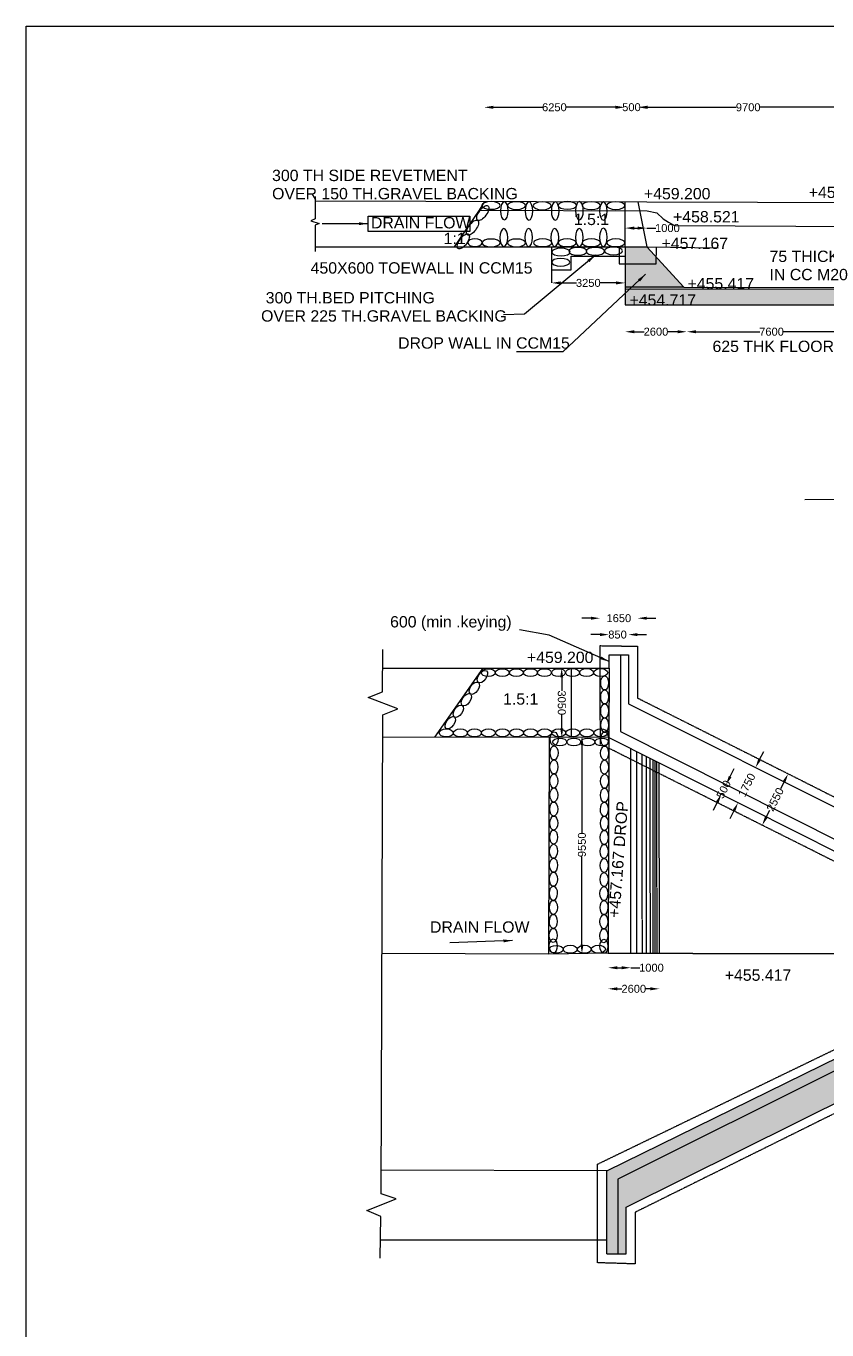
# Model space of a CAD drawing. Header units: millimetres. Extents: x 5124 to 5406002, y 2311 to 17238519.
# Drawn here: x 5215039 to 5218569, y 17201776 to 17207525 of the extents above; entities that cross this region are included whole.
import ezdxf

# ---------------------------------------------------------------- set-up
doc = ezdxf.new("R2010")
doc.units = ezdxf.units.MM
doc.header["$MEASUREMENT"] = 0
doc.linetypes.add('ACAD_ISO02W100', pattern=[15, 12, -3])
for name, color, linetype in [('DIMENSION', 7, 'Continuous'), ('DRAWING', 50, 'Continuous'), ('TEXT', 7, 'Continuous')]:
    doc.layers.add(name, color=color, linetype=linetype)
doc.styles.get("Standard").update_dxf_attribs({"font": 'arial.ttf', "height": 35})
doc.dimstyles.get("Standard").update_dxf_attribs({"dimtxt": 50, "dimasz": 40, "dimexe": 0.18, "dimexo": 0.0625, "dimgap": 0.09, "dimtad": 0, "dimdec": 0, "dimzin": 0, "dimdsep": 46, "dimtxsty": 'Standard', "dimcen": 0.09, "dimse1": 1, "dimse2": 1, "dimadec": 0, "dimazin": 0, "dimtfac": 1, "dimtdec": 0, "dimtofl": 0, "dimtmove": 0, "dimatfit": 3, "dimfxl": 1, "dimtolj": 1, "dimtzin": 0, "dimarcsym": 0})
pattern_1 = [(50.02845, (5179145.186, 17109161.12), (86.78672, -7.54944), [9.07442, -99.81865]), (355.02845, (5179145.19, 17109161.12), (-16.833026, 91.00111), [7.25954, -79.85492]), (100.47985, (5179152.42, 17109160.49), (69.95376, 83.45162), [7.71207, -84.8328]), (46.21265, (5179145.17, 17109185.32), (129.13788, -19.96241), [13.61163, -149.72797]), (96.66405, (5179155.94, 17109183.65), (113.02846, 117.9169), [11.56811, -127.24918]), (351.21265, (5179145.17, 17109185.32), (113.02837, 117.91698), [10.8893, -119.78238]), (21.02845, (5179157.276, 17109179.274), (72.245335, -48.677924), [9.07442, -99.81865]), (326.02845, (5179157.28, 17109179.27), (29.39572, 87.75218), [7.25954, -79.85492]), (71.47985, (5179163.3, 17109175.22), (101.64108, 39.074175), [7.71207, -84.8328]), (37.528446, (5179145.186, 17109161.12), (1.451252, 40.278319), [0, -78.88698, 0, -81.064842, 0, -80.1574]), (7.528446, (5179145.186, 17109161.12), (31.805692, 47.736578), [0, -46.21906, 0, -77.072096, 0, -30.550556]), (327.528446, (5179118.205, 17109161.106), (64.589752, -2.696898), [0, -30.248076, 0, -94.373996, 0, -125.227033]), (317.528446, (5179106.105, 17109161.1), (70.555015, 12.146963), [0, -39.322498, 0, -62.674012, 0, -88.929342])]

# ---------------------------------------------------------------- blocks, each defined once
blk = doc.blocks.new('*D5')
at = {"layer": 'Defpoints', "color": 0, "transparency": 16777216}
for p in [(5217057.8, 17207173.1), (5217677.5, 17207173.1), (5217677.5, 17207166.8)]:
    blk.add_point(p, dxfattribs=at)
at = {"layer": 'DIMENSION', "color": 0, "lineweight": -2, "transparency": 16777216}
for p, q in [((5217097.8, 17207166.8), (5217315.2, 17207166.8)), ((5217637.5, 17207166.8), (5217420, 17207166.8))]:
    blk.add_line(p, q, dxfattribs=at)
at = {"layer": 'DIMENSION', "color": 0, "transparency": 16777216}
for points in [[(5217097.8, 17207173.4), (5217097.8, 17207160.1), (5217057.8, 17207166.8)], [(5217637.5, 17207173.4), (5217637.5, 17207160.1), (5217677.5, 17207166.8)]]:
    blk.add_solid(points, dxfattribs=at)
at = {"layer": 'DIMENSION', "color": 0, "transparency": 16777216, "insert": (5217367.6, 17207166.8), "char_height": 35, "attachment_point": 5}
blk.add_mtext('\\A1;6250', dxfattribs=at)
blk = doc.blocks.new('*D6')
at = {"layer": 'Defpoints', "color": 0, "transparency": 16777216}
for p in [(5217676.4, 17207166.6), (5217738, 17207167.1), (5217738, 17207166.6)]:
    blk.add_point(p, dxfattribs=at)
at = {"layer": 'DIMENSION', "color": 0, "lineweight": -2, "transparency": 16777216}
for p, q in [((5217636.4, 17207167.1), (5217596.4, 17207167.1)), ((5217778, 17207167.1), (5217818, 17207167.1))]:
    blk.add_line(p, q, dxfattribs=at)
at = {"layer": 'DIMENSION', "color": 0, "transparency": 16777216}
for points in [[(5217636.4, 17207173.8), (5217636.4, 17207160.4), (5217676.4, 17207167.1)], [(5217778, 17207173.8), (5217778, 17207160.4), (5217738, 17207167.1)]]:
    blk.add_solid(points, dxfattribs=at)
at = {"layer": 'DIMENSION', "color": 0, "transparency": 16777216, "insert": (5217707.2, 17207167.1), "char_height": 35, "attachment_point": 5}
blk.add_mtext('\\A1;500', dxfattribs=at)
blk = doc.blocks.new('*D7')
at = {"layer": 'Defpoints', "color": 0, "transparency": 16777216}
for p in [(5217738, 17207166.6), (5218705.5, 17207166.7), (5218705.5, 17207166.6)]:
    blk.add_point(p, dxfattribs=at)
at = {"layer": 'DIMENSION', "color": 0, "lineweight": -2, "transparency": 16777216}
for p, q in [((5217778, 17207166.7), (5218169.5, 17207166.7)), ((5218665.5, 17207166.7), (5218274.1, 17207166.7))]:
    blk.add_line(p, q, dxfattribs=at)
at = {"layer": 'DIMENSION', "color": 0, "transparency": 16777216}
for points in [[(5217778, 17207173.4), (5217778, 17207160), (5217738, 17207166.7)], [(5218665.5, 17207173.4), (5218665.5, 17207160), (5218705.5, 17207166.7)]]:
    blk.add_solid(points, dxfattribs=at)
at = {"layer": 'DIMENSION', "color": 0, "transparency": 16777216, "insert": (5218221.8, 17207166.7), "char_height": 35, "attachment_point": 5}
blk.add_mtext('\\A1;9700', dxfattribs=at)
blk = doc.blocks.new('*D25')
at = {"layer": 'Defpoints', "color": 0, "transparency": 16777216}
for p in [(5217679.5, 17206295.6), (5217951.1, 17206295.8), (5217951.1, 17206177.3)]:
    blk.add_point(p, dxfattribs=at)
at = {"layer": 'DIMENSION', "color": 0, "lineweight": -2, "transparency": 16777216}
for p, q in [((5217719.5, 17206177.3), (5217762.7, 17206177.3)), ((5217911.1, 17206177.3), (5217867.9, 17206177.3))]:
    blk.add_line(p, q, dxfattribs=at)
at = {"layer": 'DIMENSION', "color": 0, "transparency": 16777216}
for points in [[(5217719.5, 17206183.9), (5217719.5, 17206170.6), (5217679.5, 17206177.3)], [(5217911.1, 17206183.9), (5217911.1, 17206170.6), (5217951.1, 17206177.3)]]:
    blk.add_solid(points, dxfattribs=at)
at = {"layer": 'DIMENSION', "color": 0, "transparency": 16777216, "insert": (5217815.3, 17206177.3), "char_height": 35, "attachment_point": 5}
blk.add_mtext('\\A1;2600', dxfattribs=at)
blk = doc.blocks.new('*D26')
at = {"layer": 'Defpoints', "color": 0, "transparency": 16777216}
for p in [(5217951.1, 17206177.3), (5218698.6, 17206177.3), (5218698.6, 17206177.3)]:
    blk.add_point(p, dxfattribs=at)
at = {"layer": 'DIMENSION', "color": 0, "lineweight": -2, "transparency": 16777216}
for p, q in [((5217991.1, 17206177.3), (5218272.7, 17206177.3)), ((5218658.6, 17206177.3), (5218377, 17206177.3))]:
    blk.add_line(p, q, dxfattribs=at)
at = {"layer": 'DIMENSION', "color": 0, "transparency": 16777216}
for points in [[(5217991.1, 17206183.9), (5217991.1, 17206170.6), (5217951.1, 17206177.3)], [(5218658.6, 17206183.9), (5218658.6, 17206170.6), (5218698.6, 17206177.3)]]:
    blk.add_solid(points, dxfattribs=at)
at = {"layer": 'DIMENSION', "color": 0, "transparency": 16777216, "insert": (5218324.8, 17206177.3), "char_height": 35, "attachment_point": 5}
blk.add_mtext('\\A1;7600', dxfattribs=at)
blk = doc.blocks.new('*D28')
at = {"layer": 'Defpoints', "color": 0, "transparency": 16777216}
for p in [(5217354.6, 17206392.3), (5217679.5, 17206392.5), (5217679.5, 17206392.5)]:
    blk.add_point(p, dxfattribs=at)
at = {"layer": 'DIMENSION', "color": 0, "lineweight": -2, "transparency": 16777216}
for p, q in [((5217394.6, 17206392.5), (5217464.7, 17206392.5)), ((5217639.5, 17206392.5), (5217569.3, 17206392.5))]:
    blk.add_line(p, q, dxfattribs=at)
at = {"layer": 'DIMENSION', "color": 0, "transparency": 16777216}
for points in [[(5217394.6, 17206399.2), (5217394.6, 17206385.8), (5217354.6, 17206392.5)], [(5217639.5, 17206399.2), (5217639.5, 17206385.8), (5217679.5, 17206392.5)]]:
    blk.add_solid(points, dxfattribs=at)
at = {"layer": 'DIMENSION', "color": 0, "transparency": 16777216, "insert": (5217517, 17206392.5), "char_height": 35, "attachment_point": 5}
blk.add_mtext('\\A1;3250', dxfattribs=at)
blk = doc.blocks.new('*D29')
at = {"layer": 'Defpoints', "color": 0, "transparency": 16777216}
for p in [(5217775.1, 17206634.2), (5217679.4, 17206551.9), (5217775.1, 17206551.9)]:
    blk.add_point(p, dxfattribs=at)
at = {"layer": 'DIMENSION', "color": 0, "lineweight": -2, "transparency": 16777216}
for p, q in [((5217719.4, 17206634.2), (5217735.1, 17206634.2)), ((5217775.1, 17206634.2), (5217815.1, 17206634.2))]:
    blk.add_line(p, q, dxfattribs=at)
at = {"layer": 'DIMENSION', "color": 0, "transparency": 16777216}
for points in [[(5217719.4, 17206640.8), (5217719.4, 17206627.5), (5217679.4, 17206634.2)], [(5217735.1, 17206640.8), (5217735.1, 17206627.5), (5217775.1, 17206634.2)]]:
    blk.add_solid(points, dxfattribs=at)
at = {"layer": 'DIMENSION', "color": 0, "transparency": 16777216, "insert": (5217865.7, 17206634.2), "char_height": 35, "attachment_point": 5}
blk.add_mtext('\\A1;1000', dxfattribs=at)
blk = doc.blocks.new('*D30')
at = {"layer": 'Defpoints', "color": 0, "transparency": 16777216}
for p in [(5217693.9, 17204841.9), (5217608.6, 17204752.6), (5217693.9, 17204752.7)]:
    blk.add_point(p, dxfattribs=at)
at = {"layer": 'DIMENSION', "color": 0, "lineweight": -2, "transparency": 16777216}
for p, q in [((5217568.6, 17204841.9), (5217528.6, 17204841.9)), ((5217733.9, 17204841.9), (5217773.9, 17204841.9))]:
    blk.add_line(p, q, dxfattribs=at)
at = {"layer": 'DIMENSION', "color": 0, "transparency": 16777216}
for points in [[(5217568.6, 17204848.6), (5217568.6, 17204835.2), (5217608.6, 17204841.9)], [(5217733.9, 17204848.6), (5217733.9, 17204835.2), (5217693.9, 17204841.9)]]:
    blk.add_solid(points, dxfattribs=at)
at = {"layer": 'DIMENSION', "color": 0, "transparency": 16777216, "insert": (5217645.9, 17204841.9), "char_height": 35, "attachment_point": 5}
blk.add_mtext('\\A1;850', dxfattribs=at)
blk = doc.blocks.new('*D31')
at = {"layer": 'Defpoints', "color": 0, "transparency": 16777216}
for p in [(5217734.4, 17204914.2), (5217569.1, 17204793.3), (5217734.4, 17204790.5)]:
    blk.add_point(p, dxfattribs=at)
at = {"layer": 'DIMENSION', "color": 0, "lineweight": -2, "transparency": 16777216}
for p, q in [((5217529.1, 17204914.2), (5217489.1, 17204914.2)), ((5217774.4, 17204914.2), (5217814.4, 17204914.2))]:
    blk.add_line(p, q, dxfattribs=at)
at = {"layer": 'DIMENSION', "color": 0, "transparency": 16777216}
for points in [[(5217529.1, 17204920.8), (5217529.1, 17204907.5), (5217569.1, 17204914.2)], [(5217774.4, 17204920.8), (5217774.4, 17204907.5), (5217734.4, 17204914.2)]]:
    blk.add_solid(points, dxfattribs=at)
at = {"layer": 'DIMENSION', "color": 0, "transparency": 16777216, "insert": (5217651.7, 17204914.2), "char_height": 35, "attachment_point": 5}
blk.add_mtext('\\A1;1650', dxfattribs=at)
blk = doc.blocks.new('*D32')
at = {"layer": 'Defpoints', "color": 0, "transparency": 16777216}
for p in [(5217491.4, 17204395.2), (5217473.1, 17203435.4), (5217489, 17203435.4)]:
    blk.add_point(p, dxfattribs=at)
at = {"layer": 'DIMENSION', "color": 0, "lineweight": -2, "transparency": 16777216}
for p, q in [((5217489, 17204355.2), (5217489, 17203967.6)), ((5217489, 17203475.4), (5217489, 17203863))]:
    blk.add_line(p, q, dxfattribs=at)
at = {"layer": 'DIMENSION', "color": 0, "transparency": 16777216}
for points in [[(5217482.3, 17204355.2), (5217495.7, 17204355.2), (5217489, 17204395.2)], [(5217482.3, 17203475.4), (5217495.7, 17203475.4), (5217489, 17203435.4)]]:
    blk.add_solid(points, dxfattribs=at)
at = {"layer": 'DIMENSION', "color": 0, "transparency": 16777216, "insert": (5217489, 17203915.3), "char_height": 35, "attachment_point": 5, "rotation": 90}
blk.add_mtext('\\A1;9550', dxfattribs=at)
blk = doc.blocks.new('*D33')
at = {"layer": 'Defpoints', "color": 0, "transparency": 16777216}
for p in [(5217604.5, 17203437.4), (5217704.8, 17203437.4), (5217704.8, 17203373.1)]:
    blk.add_point(p, dxfattribs=at)
at = {"layer": 'DIMENSION', "color": 0, "lineweight": -2, "transparency": 16777216}
for p, q in [((5217644.5, 17203373.1), (5217664.8, 17203373.1)), ((5217704.8, 17203373.1), (5217744.8, 17203373.1))]:
    blk.add_line(p, q, dxfattribs=at)
at = {"layer": 'DIMENSION', "color": 0, "transparency": 16777216}
for points in [[(5217644.5, 17203379.8), (5217644.5, 17203366.4), (5217604.5, 17203373.1)], [(5217664.8, 17203379.8), (5217664.8, 17203366.4), (5217704.8, 17203373.1)]]:
    blk.add_solid(points, dxfattribs=at)
at = {"layer": 'DIMENSION', "color": 0, "transparency": 16777216, "insert": (5217795.4, 17203373.1), "char_height": 35, "attachment_point": 5}
blk.add_mtext('\\A1;1000', dxfattribs=at)
blk = doc.blocks.new('*D34')
at = {"layer": 'Defpoints', "color": 0, "transparency": 16777216}
for p in [(5217604.5, 17203437.4), (5217830.6, 17203436.9), (5217604.5, 17203280.2)]:
    blk.add_point(p, dxfattribs=at)
at = {"layer": 'DIMENSION', "color": 0, "lineweight": -2, "transparency": 16777216}
for p, q in [((5217644.5, 17203280.2), (5217664.9, 17203280.2)), ((5217790.6, 17203280.2), (5217770.1, 17203280.2))]:
    blk.add_line(p, q, dxfattribs=at)
at = {"layer": 'DIMENSION', "color": 0, "transparency": 16777216}
for points in [[(5217644.5, 17203286.9), (5217644.5, 17203273.5), (5217604.5, 17203280.2)], [(5217790.6, 17203286.9), (5217790.6, 17203273.5), (5217830.6, 17203280.2)]]:
    blk.add_solid(points, dxfattribs=at)
at = {"layer": 'DIMENSION', "color": 0, "transparency": 16777216, "insert": (5217717.5, 17203280.2), "char_height": 35, "attachment_point": 5}
blk.add_mtext('\\A1;2600', dxfattribs=at)
blk = doc.blocks.new('*D99')
at = {"layer": 'Defpoints', "color": 0, "transparency": 16777216}
for p in [(5217399.8, 17204693.9), (5217441.6, 17204693.9), (5217441.7, 17204388.7)]:
    blk.add_point(p, dxfattribs=at)
at = {"layer": 'DIMENSION', "color": 0, "lineweight": -2, "transparency": 16777216}
for p, q in [((5217399.9, 17204653.9), (5217399.9, 17204593.6)), ((5217400, 17204428.7), (5217400, 17204489))]:
    blk.add_line(p, q, dxfattribs=at)
at = {"layer": 'DIMENSION', "color": 0, "transparency": 16777216}
for points in [[(5217406.5, 17204653.9), (5217393.2, 17204653.9), (5217399.8, 17204693.9)], [(5217406.6, 17204428.7), (5217393.3, 17204428.7), (5217400, 17204388.7)]]:
    blk.add_solid(points, dxfattribs=at)
at = {"layer": 'DIMENSION', "color": 0, "transparency": 16777216, "insert": (5217399.9, 17204541.3), "char_height": 35, "attachment_point": 5, "rotation": 270.02865}
blk.add_mtext('\\A1;3050', dxfattribs=at)
blk = doc.blocks.new('*D100')
at = {"layer": 'Defpoints', "color": 0, "transparency": 16777216}
for p in [(5218397.8, 17204228.4), (5218397.8, 17204228.4), (5218283.6, 17204001.6)]:
    blk.add_point(p, dxfattribs=at)
at = {"layer": 'DIMENSION', "color": 0, "lineweight": -2, "transparency": 16777216}
for p, q in [((5218379.8, 17204192.7), (5218364.3, 17204162)), ((5218301.6, 17204037.4), (5218317, 17204068))]:
    blk.add_line(p, q, dxfattribs=at)
at = {"layer": 'DIMENSION', "color": 0, "transparency": 16777216}
for points in [[(5218373.8, 17204195.7), (5218385.7, 17204189.7), (5218397.8, 17204228.4)], [(5218295.7, 17204040.4), (5218307.6, 17204034.4), (5218283.6, 17204001.6)]]:
    blk.add_solid(points, dxfattribs=at)
at = {"layer": 'DIMENSION', "color": 0, "transparency": 16777216, "insert": (5218340.7, 17204115), "char_height": 35, "attachment_point": 5, "rotation": 63.28533}
blk.add_mtext('\\A1;2550', dxfattribs=at)
blk = doc.blocks.new('*D101')
at = {"layer": 'Defpoints', "color": 0, "transparency": 16777216}
for p in [(5218254.5, 17204255.7), (5218254.5, 17204255.7), (5218177.1, 17204101.2)]:
    blk.add_point(p, dxfattribs=at)
at = {"layer": 'DIMENSION', "color": 0, "lineweight": -2, "transparency": 16777216}
for p, q in [((5218272.4, 17204291.5), (5218290.3, 17204327.2)), ((5218159.2, 17204065.5), (5218141.2, 17204029.7))]:
    blk.add_line(p, q, dxfattribs=at)
at = {"layer": 'DIMENSION', "color": 0, "transparency": 16777216}
for points in [[(5218266.4, 17204294.4), (5218278.3, 17204288.5), (5218254.5, 17204255.7)], [(5218153.2, 17204068.5), (5218165.1, 17204062.5), (5218177.1, 17204101.2)]]:
    blk.add_solid(points, dxfattribs=at)
at = {"layer": 'DIMENSION', "color": 0, "transparency": 16777216, "insert": (5218215.8, 17204178.5), "char_height": 35, "attachment_point": 5, "rotation": 63.38813}
blk.add_mtext('\\A1;1750', dxfattribs=at)
blk = doc.blocks.new('*D102')
at = {"layer": 'Defpoints', "color": 0, "transparency": 16777216}
for p in [(5218059.5, 17204213.1), (5218038.4, 17204171.1), (5218124.5, 17204180.5)]:
    blk.add_point(p, dxfattribs=at)
at = {"layer": 'DIMENSION', "color": 0, "lineweight": -2, "transparency": 16777216}
for p, q in [((5218142.5, 17204216.2), (5218160.4, 17204251.9)), ((5218085.4, 17204102.7), (5218067.5, 17204067))]:
    blk.add_line(p, q, dxfattribs=at)
at = {"layer": 'DIMENSION', "color": 0, "transparency": 16777216}
for points in [[(5218136.5, 17204219.2), (5218148.4, 17204213.2), (5218124.5, 17204180.5)], [(5218079.5, 17204105.7), (5218091.4, 17204099.7), (5218103.4, 17204138.5)]]:
    blk.add_solid(points, dxfattribs=at)
at = {"layer": 'DIMENSION', "color": 0, "transparency": 16777216, "insert": (5218113.9, 17204159.5), "char_height": 35, "attachment_point": 5, "rotation": 63.30838}
blk.add_mtext('\\A1;500', dxfattribs=at)

msp = doc.modelspace()

# ---------------------------------------------------------------- hatches: boundary and pattern name
at = {"layer": 'DRAWING'}
h = msp.add_hatch(dxfattribs=at)
h.set_pattern_fill('AR-CONC', color=0, scale=12.09923, angle=0.02845, style=0)
h.set_pattern_definition(pattern_1)
h.paths.add_polyline_path([(5225985.1, 17206190.5), (5226015.1, 17206190.5), (5226015.1, 17206194), (5226015.7, 17206294.1), (5225884.8, 17206294.9), (5225884.7, 17206273.5), (5225954.9, 17206273.1)])
h.paths.add_polyline_path([(5225885.2, 17206353.5), (5224483.8, 17206355.7), (5224483.8, 17206282.6), (5225884.7, 17206273.5)])
h.paths.add_polyline_path([(5217679.5, 17206366.5), (5217679.5, 17206295.6), (5218695.1, 17206296.1), (5218695, 17206323.1), (5224483.8, 17206324.4), (5224483.8, 17206355.7)])
h.paths.add_polyline_path([(5224483.8, 17206355.7), (5224483.8, 17206364.8), (5217938.5, 17206373.6), (5217775.1, 17206551.9), (5217679.4, 17206551.9), (5217679.5, 17206366.5)])
h = msp.add_hatch(dxfattribs=at)
h.set_pattern_fill('AR-CONC', color=0, scale=12.09923, angle=0.02845, style=0)
h.set_pattern_definition(pattern_1)
h.paths.add_polyline_path([(5218689.3, 17202817.3), (5218757.7, 17202817.3), (5218757.7, 17202936.7), (5218639.6, 17202936.7), (5217647.7, 17202440.6), (5217647.8, 17202111.4), (5217684, 17202111.4), (5217683.9, 17202318)])
h.paths.add_polyline_path([(5218639.6, 17202936.7), (5218626.1, 17202936.7), (5218626.2, 17202982.4), (5217599.1, 17202477.7), (5217599.3, 17202111.3), (5217647.8, 17202111.4), (5217647.7, 17202440.6)])
h.paths.add_polyline_path([(5218675.8, 17202952.7), (5218626.1, 17202952.7), (5218626.1, 17202936.7), (5218675.7, 17202936.7)])
h.paths.add_polyline_path([(5218675.9, 17202982.4), (5218626.2, 17202982.4), (5218626.1, 17202952.7), (5218675.8, 17202952.7)])
h.paths.add_polyline_path([(5218676.6, 17203179.8), (5218626.7, 17203179.8), (5218626.2, 17202982.4), (5218675.9, 17202982.4)])
h.paths.add_polyline_path([(5218676.8, 17203212.3), (5218626.7, 17203212.3), (5218626.7, 17203179.8), (5218676.6, 17203179.8)])
h.paths.add_polyline_path([(5218677.5, 17203412.7), (5218627.2, 17203412.7), (5218626.7, 17203212.3), (5218676.8, 17203212.3)])
h.paths.add_polyline_path([(5224468.8, 17203214.8), (5218676.8, 17203212.3), (5218676.6, 17203179.8), (5224468.6, 17203184.7)])
h.paths.add_polyline_path([(5224466.8, 17202985.7), (5218675.9, 17202982.4), (5218675.8, 17202952.7), (5224466.5, 17202955.5)])
h.paths.add_polyline_path([(5224467.2, 17202985.7), (5224466.8, 17202985.7), (5224466.5, 17202955.5), (5224466.4, 17202939.4), (5224451.2, 17202939.4), (5225944.2, 17202426.5), (5225971.8, 17202469.2)])
h.paths.add_polyline_path([(5224451.2, 17202939.4), (5224383.2, 17202939.3), (5224383.2, 17202869.2), (5224426, 17202869.2), (5225873, 17202374.3), (5225872.4, 17201999.7), (5225993, 17201998.5), (5225995.1, 17202461.7), (5225992.3, 17202461.8), (5225971.8, 17202469.2), (5225944.2, 17202426.5)])
h.paths.add_polyline_path([(5224466.5, 17202955.5), (5224414.4, 17202955.4), (5224414.3, 17202939.4), (5224466.4, 17202939.4)])
h.paths.add_polyline_path([(5224466.8, 17202985.7), (5224414.6, 17202985.7), (5224414.4, 17202955.4), (5224466.5, 17202955.5)], flags=17)

# ---------------------------------------------------------------- linework, layer by layer
at = {"layer": 'DIMENSION', "color": 0}
for points in [[(5215038.8, 17207524.9), (5231435.4, 17207524.9), (5231435.4, 17196027.7), (5215038.8, 17196027.7)], [(5216547.3, 17206686.9), (5216994.7, 17206686.9), (5216994.7, 17206619.4), (5216547.3, 17206619.4)]]:
    msp.add_lwpolyline(points, close=True, dxfattribs=at)
for points in [[(5217036.9, 17206713.1), (5217060.4, 17206752.2)], [(5217679.4, 17206551.9), (5217680, 17206750.2)], [(5217735.1, 17206750), (5217775.1, 17206551.9)], [(5217354.6, 17206450.6), (5217441, 17206450.6), (5217441, 17206510.8), (5217679.4, 17206510.9)], [(5217652.5, 17206551.8), (5217652.5, 17206476.2), (5217815.9, 17206476.2), (5217817, 17206551.3)], [(5217599.1, 17202477.7), (5216604, 17202481.1)], [(5217599.3, 17202172.6), (5216601.1, 17202171.4)]]:
    msp.add_lwpolyline(points, dxfattribs=at)
at = {"layer": 'DRAWING', "color": 0}
for points in [[(5216312.6, 17206754.7), (5218750.1, 17206746.6), (5219340.7, 17207040), (5220245.9, 17207040.4), (5220933.5, 17206587), (5222432.4, 17206585.7), (5223119.9, 17207042.3), (5223622.2, 17207041.1), (5224430.4, 17206638.9), (5225966.6, 17206629.6), (5227579.9, 17206620.4), (5227580, 17206497.1), (5227563.8, 17206488.9), (5227598.1, 17206477.9), (5227578.2, 17206468.3), (5227578.2, 17206330.2)], [(5216312.6, 17206774), (5216312.6, 17206674.7), (5216294.7, 17206666.5), (5216330.7, 17206655.1), (5216312.6, 17206647.8), (5216312.7, 17206531.3)], [(5216926.6, 17206551.5), (5217036.9, 17206713.1), (5217775.9, 17206710.4), (5217818.8, 17206701.7), (5217847.7, 17206674.9), (5217870, 17206660.8), (5217897.5, 17206645.5), (5218699.1, 17206641.1), (5218699.5, 17206746.8)], [(5217679.4, 17206551.9), (5217775.1, 17206551.9), (5217938.5, 17206373.6), (5225917.7, 17206362.9), (5225966.6, 17206629.6)], [(5216312.7, 17206551.2), (5217354.5, 17206551.7), (5217354.6, 17206392.3)], [(5217354.5, 17206551.7), (5217679.4, 17206551.9), (5217679.5, 17206295.6), (5218695.1, 17206296.1), (5218695, 17206323.1), (5224483.8, 17206324.4)], [(5217775.1, 17206551.9), (5218089.9, 17206547.2)], [(5217938.5, 17206373.6), (5217679.5, 17206373.5)], [(5217679.5, 17206366.5), (5226016, 17206353.2)], [(5218471.6, 17205438.3), (5218902, 17205439.3), (5218928.3, 17205368.2), (5218977.7, 17205506.4), (5219001.9, 17205438.1), (5219732.9, 17205437.3), (5219759, 17205370.6), (5219810.5, 17205507.1), (5219837.2, 17205436.9), (5220515.3, 17205438), (5220547.6, 17205368.9), (5220596.6, 17205506.6), (5220621.9, 17205438.3), (5222076.2, 17205443.1), (5222946.7, 17205441.3), (5222971.1, 17205370.1), (5223020.4, 17205510.5), (5223044.4, 17205440.3), (5224666.3, 17205440.4)], [(5216600, 17202093.2), (5216602.6, 17202276.2), (5216540.9, 17202302.9), (5216670.6, 17202353.6), (5216603.6, 17202375.8), (5216610.9, 17204487.9), (5216677.9, 17204514.5), (5216546.5, 17204564.2), (5216610.5, 17204589.5), (5216611, 17204775.8)], [(5217608.7, 17204694), (5217608.6, 17204752.6), (5217693.9, 17204752.7), (5217694, 17204536.5), (5218691.3, 17204036.8), (5218761.9, 17204036.9), (5218761.9, 17203903.2)], [(5217659, 17204752.7), (5217659.2, 17204414.4), (5218646.8, 17203917.9)], [(5216610.8, 17204693.5), (5217608.7, 17204694), (5217607, 17204388.6), (5216610.5, 17204389.3)], [(5217052.4, 17204693.7), (5216839.8, 17204389.1)], [(5217441.9, 17204693.9), (5217441.7, 17204388.7)], [(5217345, 17204388.8), (5217341.7, 17203433.5), (5216607.2, 17203436)], [(5217607, 17204388.6), (5217604.5, 17203437.4), (5217341.7, 17203433.5)], [(5217607, 17204388.6), (5218628.3, 17203873.8)], [(5217704.8, 17203437.2), (5217704.3, 17204339.5)], [(5217830.6, 17203436.9), (5217830.1, 17204276.1)], [(5217599.3, 17202111.3), (5217599.1, 17202477.7), (5218626.2, 17202982.4)], [(5217599.3, 17202111.3), (5217684, 17202111.4), (5217683.9, 17202318), (5218689.3, 17202817.3), (5218757.7, 17202817.3), (5218757.7, 17202936.7)], [(5218639.6, 17202936.7), (5217647.7, 17202440.6), (5217647.8, 17202111.4)]]:
    msp.add_lwpolyline(points, dxfattribs=at)
at = {"layer": 'DRAWING', "color": 0, "linetype": 'ACAD_ISO02W100', "ltscale": 0.3}
for points in [[(5217570.4, 17204357.9), (5217569.1, 17204793.3), (5217734.4, 17204790.5), (5217734, 17204562.4), (5218703.9, 17204074.4), (5218809.8, 17204074.5), (5218811, 17203902.5)], [(5218628.2, 17203828.7), (5217606.9, 17204341.2)], [(5217731.7, 17203437.1), (5217731.3, 17204326)], [(5217755.3, 17203437.1), (5217754.8, 17204314.1)], [(5217774.2, 17203437), (5217773.8, 17204304.5)], [(5217790.6, 17203437.2), (5217790.2, 17204296.3)], [(5217803.1, 17203437), (5217802.6, 17204290)], [(5217812.3, 17203437), (5217811.9, 17204285.3)], [(5217820, 17203437), (5217819.6, 17204281.4)], [(5217604.5, 17203437.4), (5225081.1, 17203423.2), (5226928.5, 17203410.4)], [(5217557.9, 17202072.5), (5217557.7, 17202507), (5218626.3, 17203024.1)], [(5218807.2, 17202936.8), (5218807.2, 17202779.5), (5218701, 17202779.4), (5217724, 17202295.2), (5217724.1, 17202067.3), (5217557.9, 17202072.5)]]:
    msp.add_lwpolyline(points, dxfattribs=at)
at = {"layer": 'DRAWING', "color": 0}
for centre, major_axis, ratio in [((5217052, 17206700.4), (-22.7, -31.7), 0.434832), ((5217006.8, 17206636.5), (-22.7, -31.7), 0.434832), ((5216966.2, 17206575.4), (-22.7, -31.7), 0.434832), ((5217050.3, 17204656.5), (17.7, 25.4), 0.561853), ((5217076.1, 17204674.2), (31, 0), 0.561853), ((5217138, 17204674.2), (31, 0), 0.561853), ((5217199.9, 17204674.2), (31, 0), 0.561853), ((5217261.9, 17204674.3), (31, 0), 0.561853), ((5217323.8, 17204674.3), (31, 0), 0.561853), ((5217385.7, 17204674.3), (31, 0), 0.561853), ((5217447.7, 17204674.4), (31, 0), 0.561853), ((5217509.6, 17204674.4), (31, 0), 0.561853), ((5217571.5, 17204674.4), (31, 0), 0.561853), ((5217589, 17204629.1), (0, -31), 0.561853), ((5217014.8, 17204605.7), (17.7, 25.4), 0.561853), ((5216979.4, 17204555), (17.7, 25.4), 0.561853), ((5217589, 17204567.2), (0, -31), 0.561853), ((5216944, 17204504.2), (17.7, 25.4), 0.561853), ((5217589, 17204505.2), (0, -31), 0.561853), ((5216908.5, 17204453.4), (17.7, 25.4), 0.561853), ((5217589.1, 17204443.3), (0, -31), 0.561853), ((5216891.1, 17204408.6), (31, 0), 0.561853), ((5216953.1, 17204408.6), (31, 0), 0.561853), ((5217015, 17204408.6), (31, 0), 0.561853), ((5217076.9, 17204408.7), (31, 0), 0.561853), ((5217138.9, 17204408.7), (31, 0), 0.561853), ((5217200.8, 17204408.7), (31, 0), 0.561853), ((5217262.7, 17204408.8), (31, 0), 0.561853), ((5217324.7, 17204408.8), (31, 0), 0.561853), ((5217366.5, 17204382.4), (-0.2, -31), 0.561853), ((5217386.6, 17204408.8), (31, 0), 0.561853), ((5217391.3, 17204368.4), (31, 0), 0.561853), ((5217448.5, 17204408.9), (31, 0), 0.561853), ((5217453.2, 17204368.5), (31, 0), 0.561853), ((5217510.5, 17204408.9), (31, 0), 0.561853), ((5217515.2, 17204368.5), (31, 0), 0.561853), ((5217572.4, 17204408.9), (31, 0), 0.561853), ((5217577.1, 17204368.5), (31, 0), 0.561853), ((5217589.1, 17204381.4), (0, -31), 0.561853), ((5217366.1, 17204320.5), (-0.2, -31), 0.561853), ((5217588.9, 17204319.4), (-0.2, -31), 0.561853), ((5217365.6, 17204258.6), (-0.2, -31), 0.561853), ((5217588.4, 17204257.5), (-0.2, -31), 0.561853), ((5217365.1, 17204196.6), (-0.2, -31), 0.561853), ((5217588.6, 17204195.6), (-0.2, -31), 0.561853), ((5217365.1, 17204134.7), (-0.2, -31), 0.561853), ((5217588.1, 17204133.7), (-0.2, -31), 0.561853), ((5217364.6, 17204072.8), (-0.2, -31), 0.561853), ((5217587.6, 17204071.7), (-0.2, -31), 0.561853), ((5217364.9, 17204010.9), (-0.2, -31), 0.561853), ((5217587.8, 17204009.8), (-0.2, -31), 0.561853), ((5217364.4, 17203949), (-0.2, -31), 0.561853), ((5217587.3, 17203947.9), (-0.2, -31), 0.561853), ((5217363.9, 17203887), (-0.2, -31), 0.561853), ((5217586.8, 17203886), (-0.2, -31), 0.561853), ((5217364.1, 17203825.1), (-0.2, -31), 0.561853), ((5217587, 17203824), (-0.2, -31), 0.561853), ((5217363.6, 17203763.2), (-0.2, -31), 0.561853), ((5217586.5, 17203762.1), (-0.2, -31), 0.561853), ((5217363.1, 17203701.3), (-0.2, -31), 0.561853), ((5217586, 17203700.2), (-0.2, -31), 0.561853), ((5217363.3, 17203639.3), (-0.2, -31), 0.561853), ((5217586.3, 17203638.3), (-0.2, -31), 0.561853), ((5217362.8, 17203577.4), (-0.2, -31), 0.561853), ((5217585.8, 17203576.3), (-0.2, -31), 0.561853), ((5217362.3, 17203515.5), (-0.2, -31), 0.561853), ((5217585.3, 17203514.4), (-0.2, -31), 0.561853), ((5217375.6, 17203454.3), (31, 0), 0.561853), ((5217362.6, 17203469.5), (-0.2, -31), 0.561853), ((5217437.6, 17203454.8), (31, 0), 0.561853), ((5217499.5, 17203454.8), (31, 0), 0.561853), ((5217561.4, 17203454.9), (31, 0), 0.561853), ((5217586, 17203468.1), (-0.2, -31), 0.561853)]:
    msp.add_ellipse(centre, major_axis=major_axis, ratio=ratio, dxfattribs=at)
at = {"layer": 'DRAWING', "color": 0, "extrusion": (0, 0, -1)}
for centre, major_axis, ratio in [((5217088.4, 17206734), (40.2, 0), 0.421285), ((5217147.1, 17206710.2), (0, 40.2), 0.421285), ((5217200.4, 17206733.4), (40.2, 0), 0.421285), ((5217255.1, 17206709.7), (0, 40.2), 0.421285), ((5217313.8, 17206732.4), (40.2, 0), 0.421285), ((5217371.1, 17206709.8), (0, 40.2), 0.421285), ((5217424.9, 17206734.2), (40.2, 0), 0.421285), ((5217478.2, 17206711.1), (0, 40.2), 0.421285), ((5217529.8, 17206733.2), (40.2, 0), 0.421285), ((5217583.7, 17206709.2), (0, 40.2), 0.421285), ((5217638.3, 17206733.6), (40.2, 0), 0.421285), ((5217144.7, 17206592.5), (0, 40.2), 0.421285), ((5217254.5, 17206592.6), (0, 40.2), 0.421285), ((5217369.5, 17206592.6), (0, 40.2), 0.421285), ((5217477.5, 17206592.9), (0, 40.2), 0.421285), ((5217583.6, 17206593.7), (0, 40.2), 0.421285), ((5217017.4, 17206570.1), (31.1, 0), 0.545069), ((5217088.6, 17206569.2), (40.2, 0), 0.421285), ((5217200.4, 17206569.2), (40.2, 0), 0.421285), ((5217315.6, 17206569.3), (40.2, 0), 0.421285), ((5217423.6, 17206569.3), (40.2, 0), 0.421285), ((5217530.3, 17206569.4), (40.2, 0), 0.421285), ((5217638.2, 17206569.4), (40.2, 0), 0.421285), ((5217395.7, 17206483.7), (40.2, 0), 0.421285), ((5217396.8, 17206528.3), (40.2, 0), 0.421285), ((5217470.9, 17206531.7), (40.2, 0), 0.421285), ((5217548.3, 17206531.8), (40.2, 0), 0.421285), ((5217628.1, 17206533.5), (40.2, 0), 0.421285)]:
    msp.add_ellipse(centre, major_axis=major_axis, ratio=ratio, dxfattribs=at)

# ---------------------------------------------------------------- texts
at = {"layer": 'TEXT', "color": 0}
for s, p in [('300 TH SIDE REVETMENT ', (5216123.2, 17206841.5)), ('OVER 150 TH.GRAVEL BACKING ', (5216123.2, 17206761.2)), ('+459.200', (5217762.3, 17206761)), ('+459.200', (5218488.8, 17206767)), ('DRAIN FLOW', (5216559, 17206632.8)), ('1.5:1', (5217453.4, 17206647.6)), ('+458.521', (5217890.6, 17206659.3)), ('1:1', (5216879.2, 17206563.6)), ('+457.167', (5217839.9, 17206542.2)), ('75 THICK WEARING COAT ', (5218315.9, 17206484.8)), ('450X600 TOEWALL IN CCM15', (5216293.1, 17206433.6)), ('IN CC M20 ', (5218315.9, 17206404.4)), ('+455.417', (5217954.5, 17206364.4)), ('300 TH.BED PITCHING ', (5216095.2, 17206302.2)), ('+454.717', (5217698.7, 17206292.2)), ('OVER 225 TH.GRAVEL BACKING', (5216074.7, 17206221.9)), ('DROP WALL IN CCM15 ', (5216678.7, 17206102.6)), ('625 THK FLOOR CONCRETE IN CC M15 GRADE ', (5218064.5, 17206087.9)), ('600 (min .keying)', (5216643.4, 17204873.6)), ('+459.200', (5217246.5, 17204716.7)), ('1.5:1', (5217141.4, 17204533.2)), ('DRAIN FLOW', (5216819.3, 17203527.6)), ('+455.417', (5218118.5, 17203315.7))]:
    msp.add_text(s, height=50, dxfattribs=at).set_placement(p)
msp.add_text('+457.167 DROP ', height=50, rotation=85.65508, dxfattribs=at).set_placement((5217654, 17203592.3))

# ---------------------------------------------------------------- dimensions: what is measured, and where the dimension line sits
at = {"layer": 'DIMENSION', "color": 0}
for base, p1, p2, text, picture, middle in [((5217677.5, 17207166.8), (5217057.8, 17207173.1), (5217677.5, 17207173.1), '6250', '*D5', (5217367.6, 17207166.8)), ((5218705.5, 17207166.7), (5217738, 17207166.6), (5218705.5, 17207166.6), '9700', '*D7', (5218221.8, 17207166.7)), ((5217775.1, 17206634.2), (5217679.4, 17206551.9), (5217775.1, 17206551.9), '1000', '*D29', (5217865.7, 17206634.2)), ((5217679.5, 17206392.5), (5217354.6, 17206392.3), (5217679.5, 17206392.5), '3250', '*D28', (5217517, 17206392.5)), ((5217951.1, 17206177.3), (5217679.5, 17206295.6), (5217951.1, 17206295.8), '2600', '*D25', (5217815.3, 17206177.3)), ((5218698.6, 17206177.3), (5217951.1, 17206177.3), (5218698.6, 17206177.3), '7600', '*D26', (5218324.8, 17206177.3)), ((5217734.4, 17204914.2), (5217569.1, 17204793.3), (5217734.4, 17204790.5), '1650', '*D31', (5217651.7, 17204914.2)), ((5217704.8, 17203373.1), (5217604.5, 17203437.4), (5217704.8, 17203437.4), '1000', '*D33', (5217795.4, 17203373.1)), ((5217604.5, 17203280.2), (5217830.6, 17203436.9), (5217604.5, 17203437.4), '2600', '*D34', (5217717.5, 17203280.2))]:
    dim = msp.add_linear_dim(base=base, p1=p1, p2=p2, text=text, dimstyle='Standard', dxfattribs=at)
    dim.commit()
    dim.dimension.update_dxf_attribs({"geometry": picture, "text_midpoint": middle})
for base, p1, p2, text, picture, middle in [((5217738, 17207167.1), (5217676.4, 17207166.6), (5217738, 17207166.6), '500', '*D6', (5217707.2, 17207167.1)), ((5217693.9, 17204841.9), (5217608.6, 17204752.6), (5217693.9, 17204752.7), '850', '*D30', (5217645.9, 17204841.9))]:
    dim = msp.add_linear_dim(base=base, p1=p1, p2=p2, text=text, dimstyle='Standard', dxfattribs=at)
    dim.commit()
    dim.dimension.update_dxf_attribs({"geometry": picture, "text_midpoint": middle, "dimtype": 160})
for p1, p2, distance, text, picture, middle in [((5217441.7, 17204388.7), (5217441.6, 17204693.9), 41.7, '3050', '*D99', (5217399.9, 17204541.3)), ((5218177.1, 17204101.2), (5218254.5, 17204255.7), 0, '1750', '*D101', (5218215.8, 17204178.5)), ((5218283.6, 17204001.6), (5218397.8, 17204228.4), 0, '2550', '*D100', (5218340.7, 17204115))]:
    dim = msp.add_aligned_dim(p1=p1, p2=p2, distance=distance, text=text, dimstyle='Standard', dxfattribs=at)
    dim.commit()
    dim.dimension.update_dxf_attribs({"geometry": picture, "text_midpoint": middle})
dim = msp.add_linear_dim(base=(5217489, 17203435.4), p1=(5217491.4, 17204395.2), p2=(5217473.1, 17203435.4), angle=90, text='9550', dimstyle='Standard', dxfattribs=at)
dim.commit()
dim.dimension.update_dxf_attribs({"geometry": '*D32', "text_midpoint": (5217489, 17203915.3)})
dim = msp.add_linear_dim(base=(5218124.5, 17204180.5), p1=(5218038.4, 17204171.1), p2=(5218059.5, 17204213.1), angle=63.30838, text='500', dimstyle='Standard', dxfattribs=at)
dim.commit()
dim.dimension.update_dxf_attribs({"geometry": '*D102', "text_midpoint": (5218113.9, 17204159.5), "dimtype": 161})

# ---------------------------------------------------------------- leaders
for points in [[(5216545.7, 17206653.6), (5216343.7, 17206653.6)], [(5217548.3, 17206514.8), (5217235.1, 17206255.3), (5217143.7, 17206251.9)], [(5217769.5, 17206430.5), (5217404.2, 17206088.2), (5217201, 17206088.2)], [(5217608.7, 17204723.3), (5217345, 17204838.8), (5217214.2, 17204862.7)], [(5217183.3, 17203492.8), (5216906.7, 17203483.4)]]:
    msp.add_leader(points, dimstyle='Standard', override={"dimgap": 0.09, "dimtad": 0}, dxfattribs=at)

doc.saveas('drawing.dxf')
